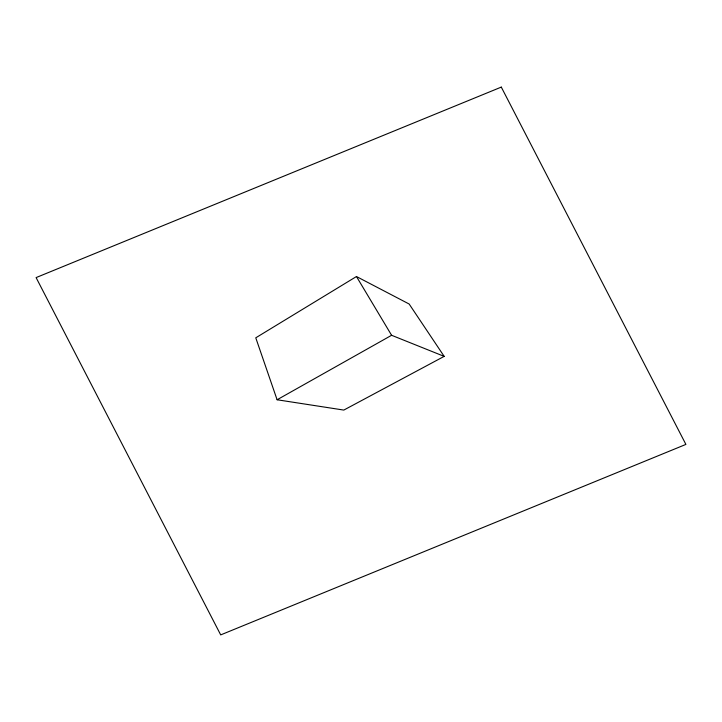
<?xml version="1.0" encoding="UTF-8"?>
<svg xmlns="http://www.w3.org/2000/svg" width="722" height="722" viewBox="0 0 722 722"><rect width="100%" height="100%" fill="white"/><g stroke="black" fill="none" stroke-linecap="round" stroke-linejoin="round"><path stroke-width="1.08" d="M356.469 276.526L255.768 337.815L277.095 399.762L343.807 410.078L444.174 356.37L409.157 304.025L356.469 276.526L391.604 335.288L444.174 356.37M277.095 399.762L391.604 335.288M501.294 87.1L36.1 277.591L220.706 634.9L685.9 444.409L501.294 87.1"/></g></svg>
